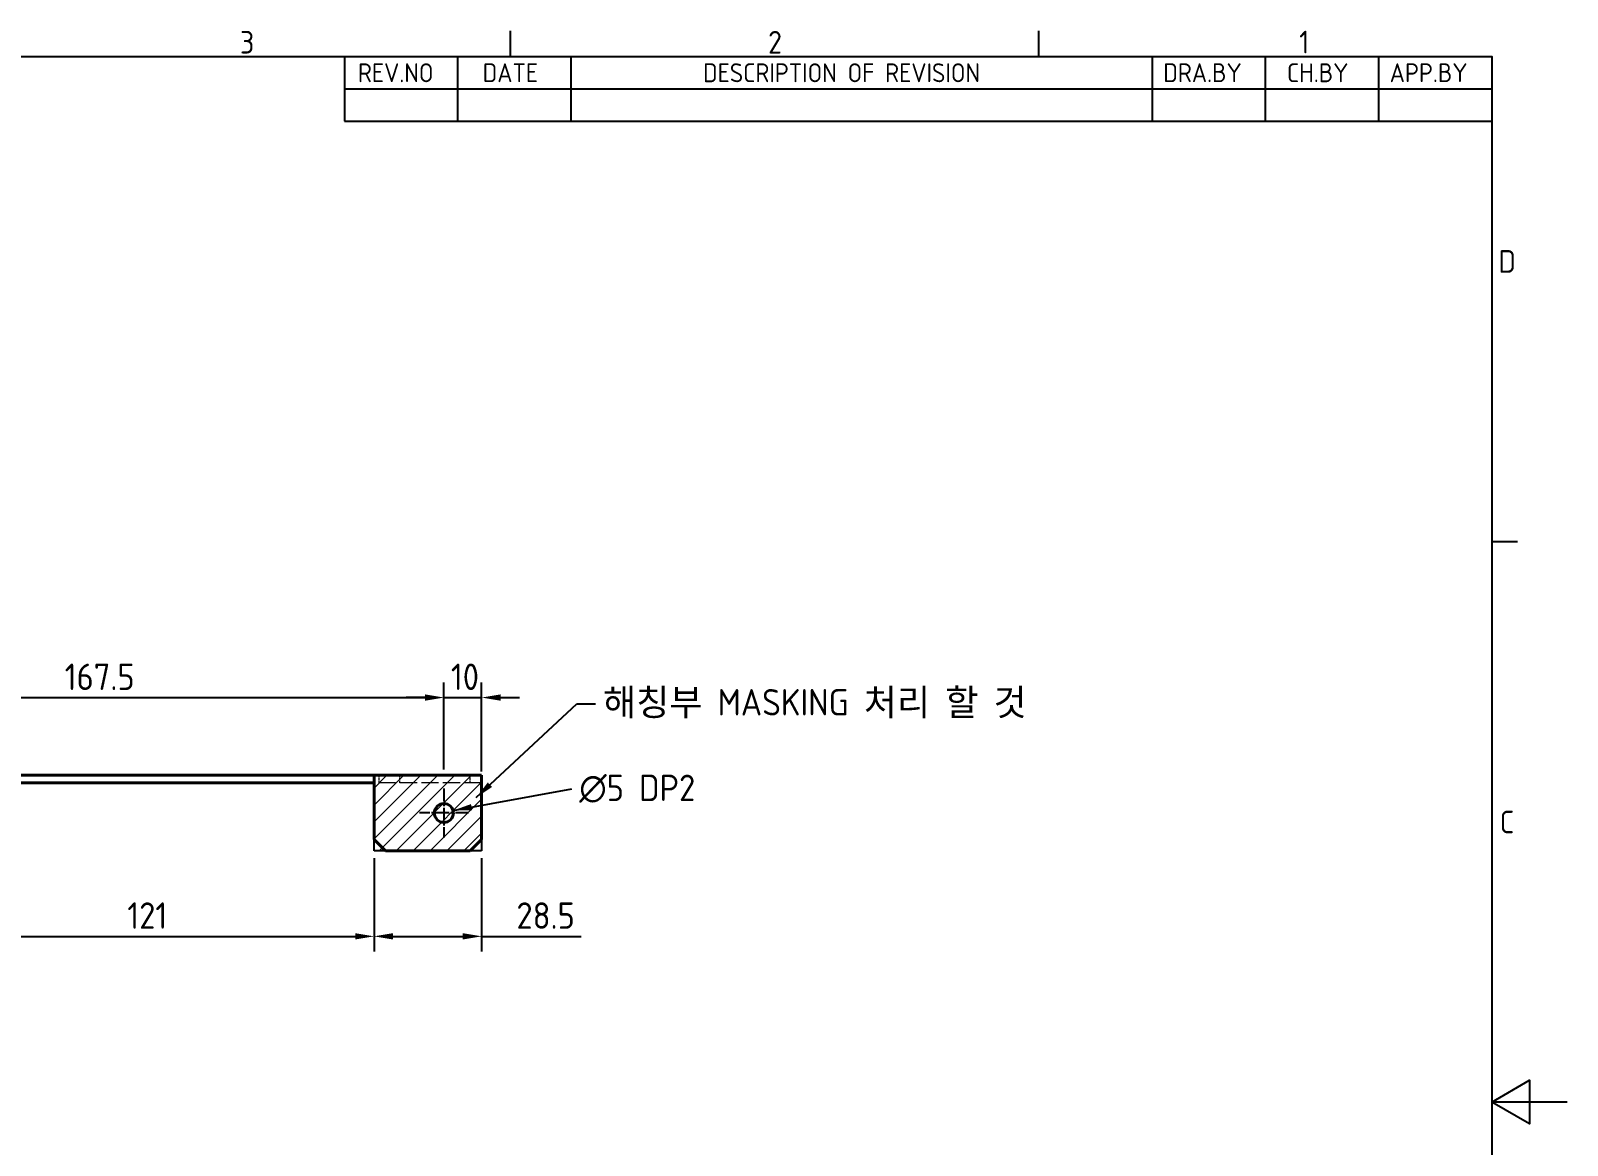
# Model space of a CAD drawing. Header units: millimetres. Extents: x 0 to 840, y 0 to 594.
# Drawn here: x 432.9 to 840, y 285.5 to 580.8 of the extents above; entities that cross this region are included whole.
import ezdxf

# ---------------------------------------------------------------- set-up
doc = ezdxf.new("R2010")
doc.units = ezdxf.units.MM
doc.header["$LTSCALE"] = 2
doc.linetypes.add('CHAIN', pattern=[0.35429999999999995, 0.2362, -0.0295, 0.0591, -0.0295])
doc.linetypes.add('DASHED', pattern=[0.2067, 0.1654, -0.0413])
doc.layers.get('0').update_dxf_attribs({"color": 3, "lineweight": 25})
for name, color, linetype, lineweight in [('가려진 것(ISO)', 2, 'DASHED', 18), ('가시적인 것(ISO)', 3, 'Continuous', 40), ('경계(ISO)', 7, 'Continuous', 25), ('기호(ISO)', 5, 'Continuous', 25), ('스케치 형상(ISO)', 3, 'Continuous', 25), ('중심 표식(ISO)', 1, 'Continuous', 25), ('치수(ISO)', 2, 'Continuous', 25), ('해치(ISO)', 7, 'Continuous', 18)]:
    doc.layers.add(name, color=color, linetype=linetype, lineweight=lineweight)
doc.styles.add('ISO Proportiona M2B', font='isocp.shx')
doc.styles.add('문자 텍스트_M2B', font='isocp.shx')
doc.styles.add('치수 텍스트_PSTEK_POSCO', font='isocp.shx')
doc.dimstyles.new('치수_PSTEK_POSCO', dxfattribs={"dimscale": 2, "dimtxt": 3.5, "dimasz": 2.5, "dimexe": 2, "dimexo": 2.5, "dimgap": 1, "dimtad": 1, "dimrnd": 1e-08, "dimdsep": 46, "dimtxsty": '치수 텍스트_PSTEK_POSCO', "dimcen": 0.09, "dimdle": 10, "dimclrd": 7, "dimclre": 7, "dimclrt": 2, "dimadec": 1, "dimazin": 2, "dimtfac": 1, "dimtmove": 0, "dimatfit": 3, "dimfxl": 0, "dimtolj": 1, "dimlwd": -1, "dimlwe": -1, "dimarcsym": 0})
doc.dimstyles.new('치수_PSTEK_POSCO$7', dxfattribs={"dimscale": 2, "dimtxt": 3.5, "dimasz": 2.5, "dimexe": 2, "dimexo": 2.5, "dimgap": 1, "dimtad": 1, "dimrnd": 1e-08, "dimdsep": 46, "dimtxsty": '치수 텍스트_PSTEK_POSCO', "dimcen": 0.09, "dimdle": 10, "dimclrd": 7, "dimclre": 7, "dimclrt": 2, "dimadec": 1, "dimazin": 2, "dimtfac": 1, "dimtmove": 0, "dimatfit": 3, "dimfxl": 0, "dimtolj": 1, "dimlwd": -1, "dimlwe": -1, "dimarcsym": 0})

# ---------------------------------------------------------------- blocks, each defined once
blk = doc.blocks.new('경계 Default Border')
at = {"layer": '경계(ISO)'}
for p, q in [((280, 287.0000076293945), (280, 290.4000091552734)), ((350, 287.0000076293945), (350, 290.4000091552734)), ((410, 222.7499961853027), (413.4000015258789, 222.7499961853027))]:
    blk.add_line(p, q, dxfattribs=at)
at = {"layer": '경계(ISO)', "flags": 128}
for points in [[(10, 10), (10, 287.0000076293945), (410, 287.0000076293945), (410, 10), (10, 10)], [(420, 148.5000038146973), (410, 148.5000038146973), (415, 151.3867473602295), (415, 145.6132507324219), (410, 148.5000038146973)]]:
    blk.add_lwpolyline(points, dxfattribs=at)
at = {"layer": '경계(ISO)', "color": 2, "char_height": 3.00000011920929, "attachment_point": 7, "style": '문자 텍스트_M2B'}
for s, insert in [('3', (244.1685395229535, 287.3713945155963)), ('2', (314.127739416884, 287.3713945155963)), ('1', (384.4860661041481, 287.4)), ('D', (410.878270202895, 258.3463944559917)), ('C', (411.0445395201643, 184.0963944559917))]:
    blk.add_mtext(s, dxfattribs=dict(at, insert=insert))
blk = doc.blocks.new('*D24')
at = {"layer": 'Defpoints', "color": 0, "transparency": 16777216}
for p in [(542.3601180188243, 404.1508519406816), (374.8601180188243, 380.0713976241715), (542.3601180188243, 380.0713976241715)]:
    blk.add_point(p, dxfattribs=at)
at = {"layer": '치수(ISO)', "color": 7, "transparency": 16777216}
for p, q in [((374.8601180188243, 385.0713976241715), (374.8601180188243, 408.1508519406816)), ((542.3601180188243, 385.0713976241715), (542.3601180188243, 408.1508519406816)), ((379.8601180188243, 404.1508519406816), (537.3601180188243, 404.1508519406816))]:
    blk.add_line(p, q, dxfattribs=at)
for points in [[(379.8601180188243, 404.9841852740149), (379.8601180188243, 403.3175186073483), (374.8601180188243, 404.1508519406816)], [(537.3601180188243, 404.9841852740149), (537.3601180188243, 403.3175186073483), (542.3601180188243, 404.1508519406816)]]:
    blk.add_solid(points, dxfattribs=at)
at = {"layer": '치수(ISO)', "color": 2, "transparency": 16777216, "insert": (441.8851432719937, 409.6508519406816), "char_height": 7, "attachment_point": 4, "style": '치수 텍스트_PSTEK_POSCO'}
blk.add_mtext('\\A1;167.5', dxfattribs=at)
blk = doc.blocks.new('*D25')
at = {"layer": 'Defpoints', "color": 0, "transparency": 16777216}
for p in [(552.3601180188243, 404.1508519406816), (542.3601180188243, 380.0713976241715), (552.3601180188243, 379.5713976241715)]:
    blk.add_point(p, dxfattribs=at)
at = {"layer": '치수(ISO)', "color": 7, "transparency": 16777216}
for p, q in [((542.3601180188243, 385.0713976241715), (542.3601180188243, 408.1508519406816)), ((552.3601180188243, 384.5713976241715), (552.3601180188243, 408.1508519406816)), ((537.3601180188243, 404.1508519406816), (532.3601180188243, 404.1508519406816)), ((542.3601180188243, 404.1508519406816), (552.3601180188243, 404.1508519406816)), ((557.3601180188243, 404.1508519406816), (562.3601180188243, 404.1508519406816))]:
    blk.add_line(p, q, dxfattribs=at)
for points in [[(537.3601180188243, 404.9841852740149), (537.3601180188243, 403.3175186073483), (542.3601180188243, 404.1508519406816)], [(557.3601180188243, 404.9841852740149), (557.3601180188243, 403.3175186073483), (552.3601180188243, 404.1508519406816)]]:
    blk.add_solid(points, dxfattribs=at)
at = {"layer": '치수(ISO)', "color": 2, "transparency": 16777216, "insert": (544.2073621133125, 409.6508519406816), "char_height": 7, "attachment_point": 4, "style": '치수 텍스트_PSTEK_POSCO'}
blk.add_mtext('\\A1;10', dxfattribs=at)
blk = doc.blocks.new('*D30')
at = {"layer": 'Defpoints', "color": 0, "transparency": 16777216}
for p in [(402.8601180188242, 366.5713976241715), (523.8601180188243, 366.5713976241715), (523.8601180188243, 340.8975366109366)]:
    blk.add_point(p, dxfattribs=at)
at = {"layer": '치수(ISO)', "color": 7, "transparency": 16777216}
for p, q in [((402.8601180188242, 361.5713976241715), (402.8601180188242, 336.8975366109366)), ((523.8601180188243, 361.5713976241715), (523.8601180188243, 336.8975366109366)), ((407.8601180188242, 340.8975366109366), (518.8601180188243, 340.8975366109366))]:
    blk.add_line(p, q, dxfattribs=at)
for points in [[(407.8601180188242, 341.7308699442699), (407.8601180188242, 340.0642032776033), (402.8601180188242, 340.8975366109366)], [(518.8601180188243, 341.7308699442699), (518.8601180188243, 340.0642032776033), (523.8601180188243, 340.8975366109366)]]:
    blk.add_solid(points, dxfattribs=at)
at = {"layer": '치수(ISO)', "color": 2, "transparency": 16777216, "insert": (458.4801180188243, 346.3982255873145), "char_height": 7, "attachment_point": 4, "style": '치수 텍스트_PSTEK_POSCO'}
blk.add_mtext('\\A1;121', dxfattribs=at)
blk = doc.blocks.new('*D31')
at = {"layer": 'Defpoints', "color": 0, "transparency": 16777216}
for p in [(523.8601180188243, 366.5713976241715), (552.3601180188243, 366.5713976241715), (552.3601180188243, 340.8975366109366)]:
    blk.add_point(p, dxfattribs=at)
at = {"layer": '치수(ISO)', "color": 7, "transparency": 16777216}
for p, q in [((523.8601180188243, 361.5713976241715), (523.8601180188243, 336.8975366109366)), ((552.3601180188243, 361.5713976241715), (552.3601180188243, 336.8975366109366)), ((528.8601180188243, 340.8975366109366), (547.3601180188243, 340.8975366109366)), ((552.3601180188243, 340.8975366109366), (578.7426123021897, 340.8975366109366))]:
    blk.add_line(p, q, dxfattribs=at)
for points in [[(528.8601180188243, 341.7308699442699), (528.8601180188243, 340.0642032776033), (523.8601180188243, 340.8975366109366)], [(547.3601180188243, 341.7308699442699), (547.3601180188243, 340.0642032776033), (552.3601180188243, 340.8975366109366)]]:
    blk.add_solid(points, dxfattribs=at)
at = {"layer": '치수(ISO)', "color": 2, "transparency": 16777216, "insert": (561.5749069030168, 346.3982255873145), "char_height": 7, "attachment_point": 4, "style": '치수 텍스트_PSTEK_POSCO'}
blk.add_mtext('\\A1;28.5', dxfattribs=at)

msp = doc.modelspace()

# ---------------------------------------------------------------- hatches: boundary and pattern name
at = {"layer": '해치(ISO)'}
h = msp.add_hatch(dxfattribs=at)
h.set_pattern_fill('ANSI31', color=1, scale=25.4, style=0)
h.set_pattern_definition([(45, (0, 0), (-2.245064030267288, 2.245064030267288), [])])
h.paths.add_polyline_path([(552.3601180188243, 383.5713976241703), (552.3601180188243, 363.5713976241715), (523.8601180188243, 363.5713976241715), (523.8601180188243, 383.5713976241703)])

# ---------------------------------------------------------------- linework, layer by layer
at = {"layer": '가려진 것(ISO)', "ltscale": 1.904596567153931}
for p, q in [((525.1101180188243, 383.5713976241576), (525.1101180188243, 381.5713976241575)), ((530.6101180188243, 383.5713976241576), (530.6101180188243, 381.5713976241575)), ((549.3601180188243, 381.5713976241552), (549.3601180188243, 383.5713976241551))]:
    msp.add_line(p, q, dxfattribs=at)
at = {"layer": '가려진 것(ISO)', "ltscale": 13.78809833526611}
msp.add_line((552.3601180188243, 381.5713976241703), (523.8601180188243, 381.5713976241703), dxfattribs=at)
at = {"layer": '가시적인 것(ISO)'}
for p, q in [((402.8601180188243, 383.5713976241703), (523.8601180188243, 383.5713976241703)), ((523.8601180188243, 379.5713976241715), (523.8601180188243, 383.5713976241703)), ((523.8601180188243, 383.5713976241703), (552.3601180188243, 383.5713976241703)), ((552.3601180188243, 379.5713976241715), (552.3601180188243, 383.5713976241703)), ((523.8601180188243, 381.5713976241703), (402.8601180188243, 381.5713976241703)), ((523.8601180188243, 379.5713976241715), (523.8601180188243, 366.5713976241715)), ((552.3601180188243, 379.5713976241715), (552.3601180188243, 366.5713976241715)), ((526.8601180188243, 363.5713976241715), (523.8601180188243, 366.5713976241715)), ((552.3601180188243, 366.5713976241715), (549.3601180188243, 363.5713976241715)), ((549.3601180188243, 363.5713976241715), (526.8601180188243, 363.5713976241715))]:
    msp.add_line(p, q, dxfattribs=at)
msp.add_circle((542.3601180188243, 373.5713976241715), 2.500000000000001, dxfattribs=at)
at = {"layer": '기호(ISO)'}
for p, q in [((516, 574.0000152587891), (820, 574.0000152587891)), ((516, 574.0000152587891), (516, 565.440015258789)), ((546, 574.0000152587891), (546, 565.440015258789)), ((576, 574.0000152587891), (576, 565.440015258789)), ((730, 574.0000152587891), (730, 565.440015258789)), ((760, 574.0000152587891), (760, 565.440015258789)), ((790, 574.0000152587891), (790, 565.440015258789)), ((820, 574.0000152587891), (820, 565.440015258789)), ((516, 565.440015258789), (820, 565.440015258789)), ((516, 565.440015258789), (516, 556.8800152587891)), ((546, 565.440015258789), (546, 556.8800152587891)), ((576, 565.440015258789), (576, 556.8800152587891)), ((730, 565.440015258789), (730, 556.8800152587891)), ((760, 565.440015258789), (760, 556.8800152587891)), ((790, 565.440015258789), (790, 556.8800152587891)), ((820, 565.440015258789), (820, 556.8800152587891)), ((516, 556.8800152587891), (820, 556.8800152587891))]:
    msp.add_line(p, q, dxfattribs=at)
at = {"layer": '스케치 형상(ISO)'}
for p, q in [((523.8601180188243, 383.5713976241703), (552.3601180188243, 383.5713976241703)), ((523.8601180188243, 363.5713976241715), (523.8601180188243, 383.5713976241703)), ((552.3601180188243, 383.5713976241703), (552.3601180188243, 363.5713976241715)), ((552.3601180188243, 363.5713976241715), (523.8601180188242, 363.5713976241715))]:
    msp.add_line(p, q, dxfattribs=at)
at = {"layer": '중심 표식(ISO)', "linetype": 'CHAIN', "ltscale": 7.222748279571533}
for p, q in [((542.3601180188243, 380.0713976241715), (542.3601180188243, 367.0713976241715)), ((548.8601180188242, 373.5713976241715), (535.8601180188243, 373.5713976241715))]:
    msp.add_line(p, q, dxfattribs=at)

# ---------------------------------------------------------------- block references
at = {"xscale": 2, "yscale": 2, "zscale": 2}
msp.add_blockref('경계 Default Border', (0, 0), dxfattribs=at)

# ---------------------------------------------------------------- texts
at = {"layer": '기호(ISO)', "color": 2, "char_height": 5, "attachment_point": 7, "style": 'ISO Proportiona M2B'}
for s, insert in [('REV.NO', (519.5742327364616, 567.1663801006787)), ('DATE', (552.6284635456733, 567.1663801006787)), ('DESCRIPTION OF REVISION', (611.0140408667258, 567.1663801006787)), ('DRA.BY', (732.9514679106408, 567.1663801006787)), ('CH.BY', (765.7285830172234, 567.1663801006787)), ('APP.BY', (792.9554679208808, 567.1663801006787))]:
    msp.add_mtext(s, dxfattribs=dict(at, insert=insert))
at = {"layer": '기호(ISO)', "color": 2, "insert": (584.5355586379178, 402.5267828159465), "char_height": 6.99999988079071, "width": 118.7513417005539, "attachment_point": 4, "style": '치수 텍스트_PSTEK_POSCO'}
msp.add_mtext('{\\fSystem|b0|i0;\\H7.0000;해칭부\\fISOCP|b0|i0;\\H7.0000; MASKING \\fSystem|b0|i0;\\H7.0000;처리\\fISOCP|b0|i0;\\H7.0000; \\fSystem|b0|i0;\\H7.0000;할\\fISOCP|b0|i0;\\H7.0000; \\fSystem|b0|i0;\\H7.0000;것}', dxfattribs=at)
at = {"layer": '기호(ISO)', "color": 2, "insert": (578.2307305013827, 380.0043956734509), "char_height": 6.99999988079071, "width": 34.64409993886946, "attachment_point": 4, "line_spacing_factor": 0.612500011920929, "style": '치수 텍스트_PSTEK_POSCO'}
msp.add_mtext('{\\fAIGDT|b0|i0;\\H7.0000;n\\fisocp|b0|i0;\\H7.0000;5 DP2}', dxfattribs=at)

# ---------------------------------------------------------------- dimensions: what is measured, and where the dimension line sits
at = {"layer": '치수(ISO)', "color": 7}
for base, p1, p2, override, picture, middle in [((542.3601180188243, 404.1508519406816), (374.8601180188243, 380.0713976241715), (542.3601180188243, 380.0713976241715), {"dimdec": 2, "dimtp": 0, "dimtm": -0, "dimtdec": 2, "dimtofl": 0, "dimatfit": 1}, '*D24', (451.1301180188243, 404.1508519406816)), ((552.3601180188243, 404.1508519406816), (542.3601180188243, 380.0713976241715), (552.3601180188243, 379.5713976241715), {"dimdec": 2, "dimtp": 0, "dimtm": -0, "dimtdec": 2, "dimtofl": 1, "dimatfit": 1}, '*D25', (547.3601180188243, 404.1508519406816)), ((523.8601180188243, 340.8975366109366), (402.8601180188242, 366.5713976241715), (523.8601180188243, 366.5713976241715), {"dimdec": 2, "dimtp": 0, "dimtm": -0, "dimtdec": 2, "dimtofl": 0, "dimatfit": 1}, '*D30', (463.3801180188242, 340.8975366109366)), ((552.3601180188243, 340.8975366109366), (523.8601180188243, 366.5713976241715), (552.3601180188243, 366.5713976241715), {"dimdec": 2, "dimtp": 0, "dimtm": -0, "dimtdec": 2, "dimtofl": 0, "dimatfit": 2}, '*D31', (569.1587596026033, 340.8975366109366))]:
    dim = msp.add_linear_dim(base=base, p1=p1, p2=p2, angle=180, dimstyle='치수_PSTEK_POSCO', override=override, dxfattribs=at)
    dim.commit()
    dim.dimension.update_dxf_attribs({"geometry": picture, "text_midpoint": middle, "dimtype": 160})

# ---------------------------------------------------------------- leaders
at = {"layer": '기호(ISO)', "color": 7, "annotation_type": 0, "has_hookline": 1, "hookline_direction": 0}
for points, text_width in [([(550.9001335663728, 377.6536761170997), (577.5355586379178, 402.5267828159465), (582.5355586379178, 402.5267828159465)], 118.2075998800574), ([(544.774932584547, 374.2184452369277), (576.2307305013827, 380.0043956734509)], 32.87082425586414)]:
    msp.add_leader(points, dimstyle='치수_PSTEK_POSCO$7', override={"dimtad": 0}, dxfattribs=dict(at, text_width=text_width))

doc.saveas('drawing.dxf')
